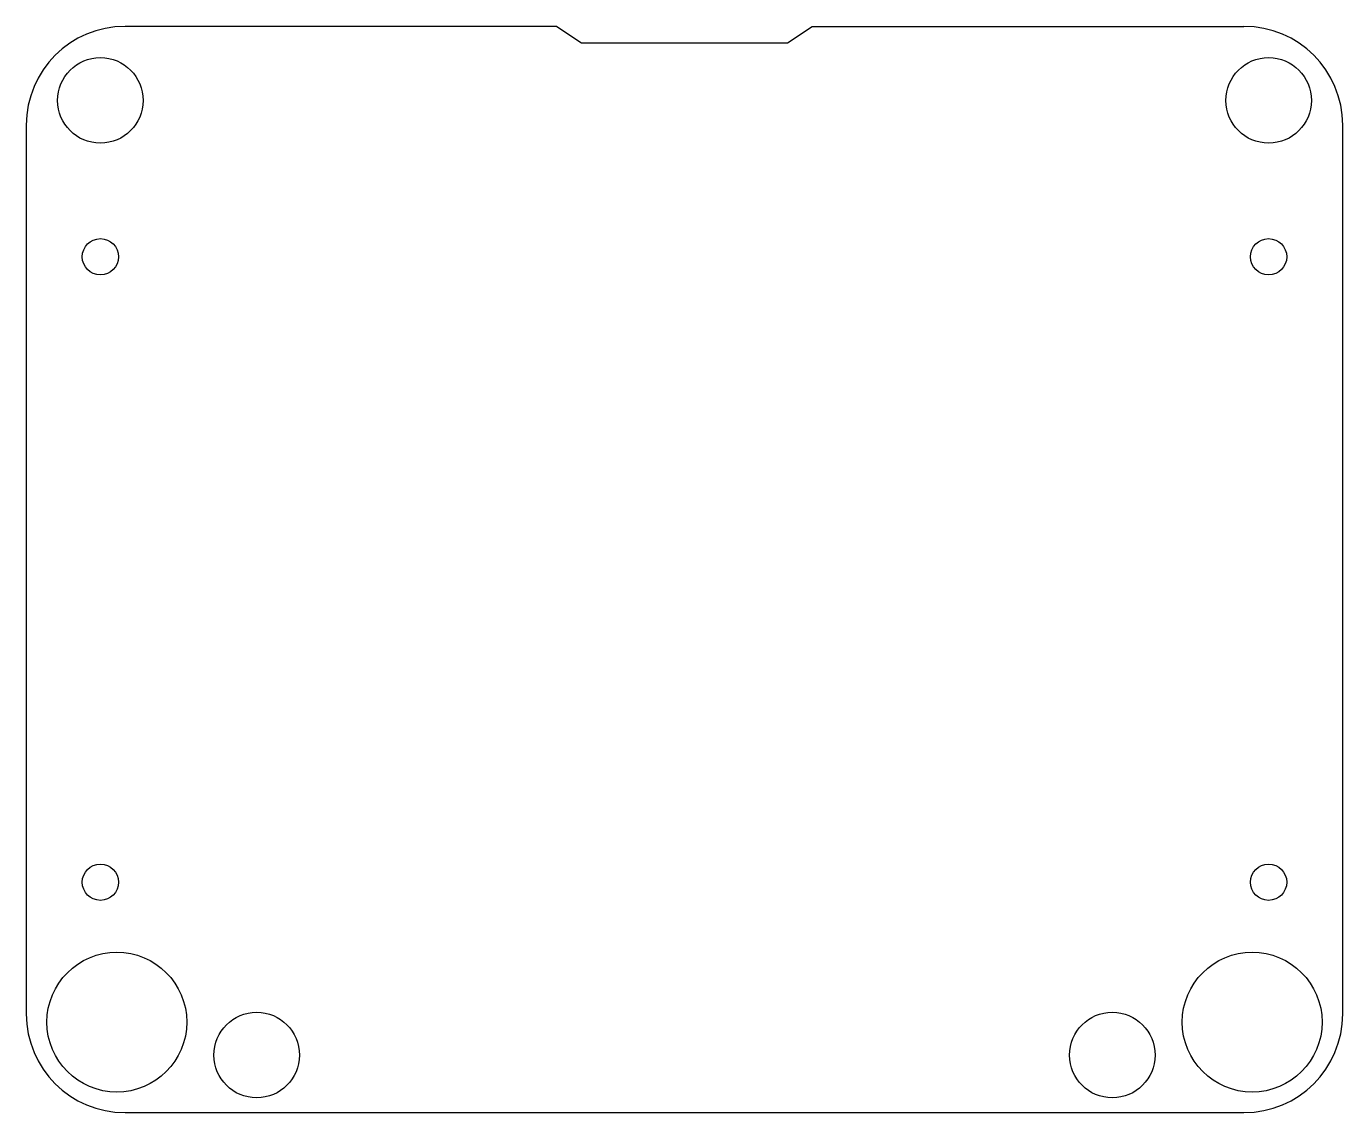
# Model space of a CAD drawing. Header units: millimetres. Extents: x -40 to 40, y -33 to 33.
import ezdxf

# ---------------------------------------------------------------- set-up
doc = ezdxf.new("R2010")
doc.units = ezdxf.units.MM
doc.layers.add('Sketch', color=7, linetype='CONTINUOUS')

msp = doc.modelspace()

# ---------------------------------------------------------------- linework, layer by layer
at = {"layer": 'Sketch'}
for p, q in [((-7.75, 33), (-34, 33)), ((-7.75, 33), (-6.25, 32)), ((6.25, 32), (7.75, 33)), ((7.75, 33), (34, 33)), ((-6.25, 32), (6.25, 32)), ((-40, 27), (-40, -27)), ((40, -27), (40, 27)), ((-34, -33), (34, -33))]:
    msp.add_line(p, q, dxfattribs=at)
for centre, radius in [((-35.5, 28.5), 2.6), ((35.5, 28.5), 2.6), ((-35.5, 19), 1.1), ((35.5, 19), 1.1), ((-35.5, -19), 1.1), ((35.5, -19), 1.1), ((-34.5, -27.5), 4.25), ((34.5, -27.5), 4.25), ((-26, -29.5), 2.6), ((26, -29.5), 2.6)]:
    msp.add_circle(centre, radius, dxfattribs=at)
for centre, start, end in [((-34, 27), 90, 180), ((34, 27), 0, 90), ((-34, -27), 180, -90), ((34, -27), -90, 0)]:
    msp.add_arc(centre, 6, start, end, dxfattribs=at)

doc.saveas('drawing.dxf')
